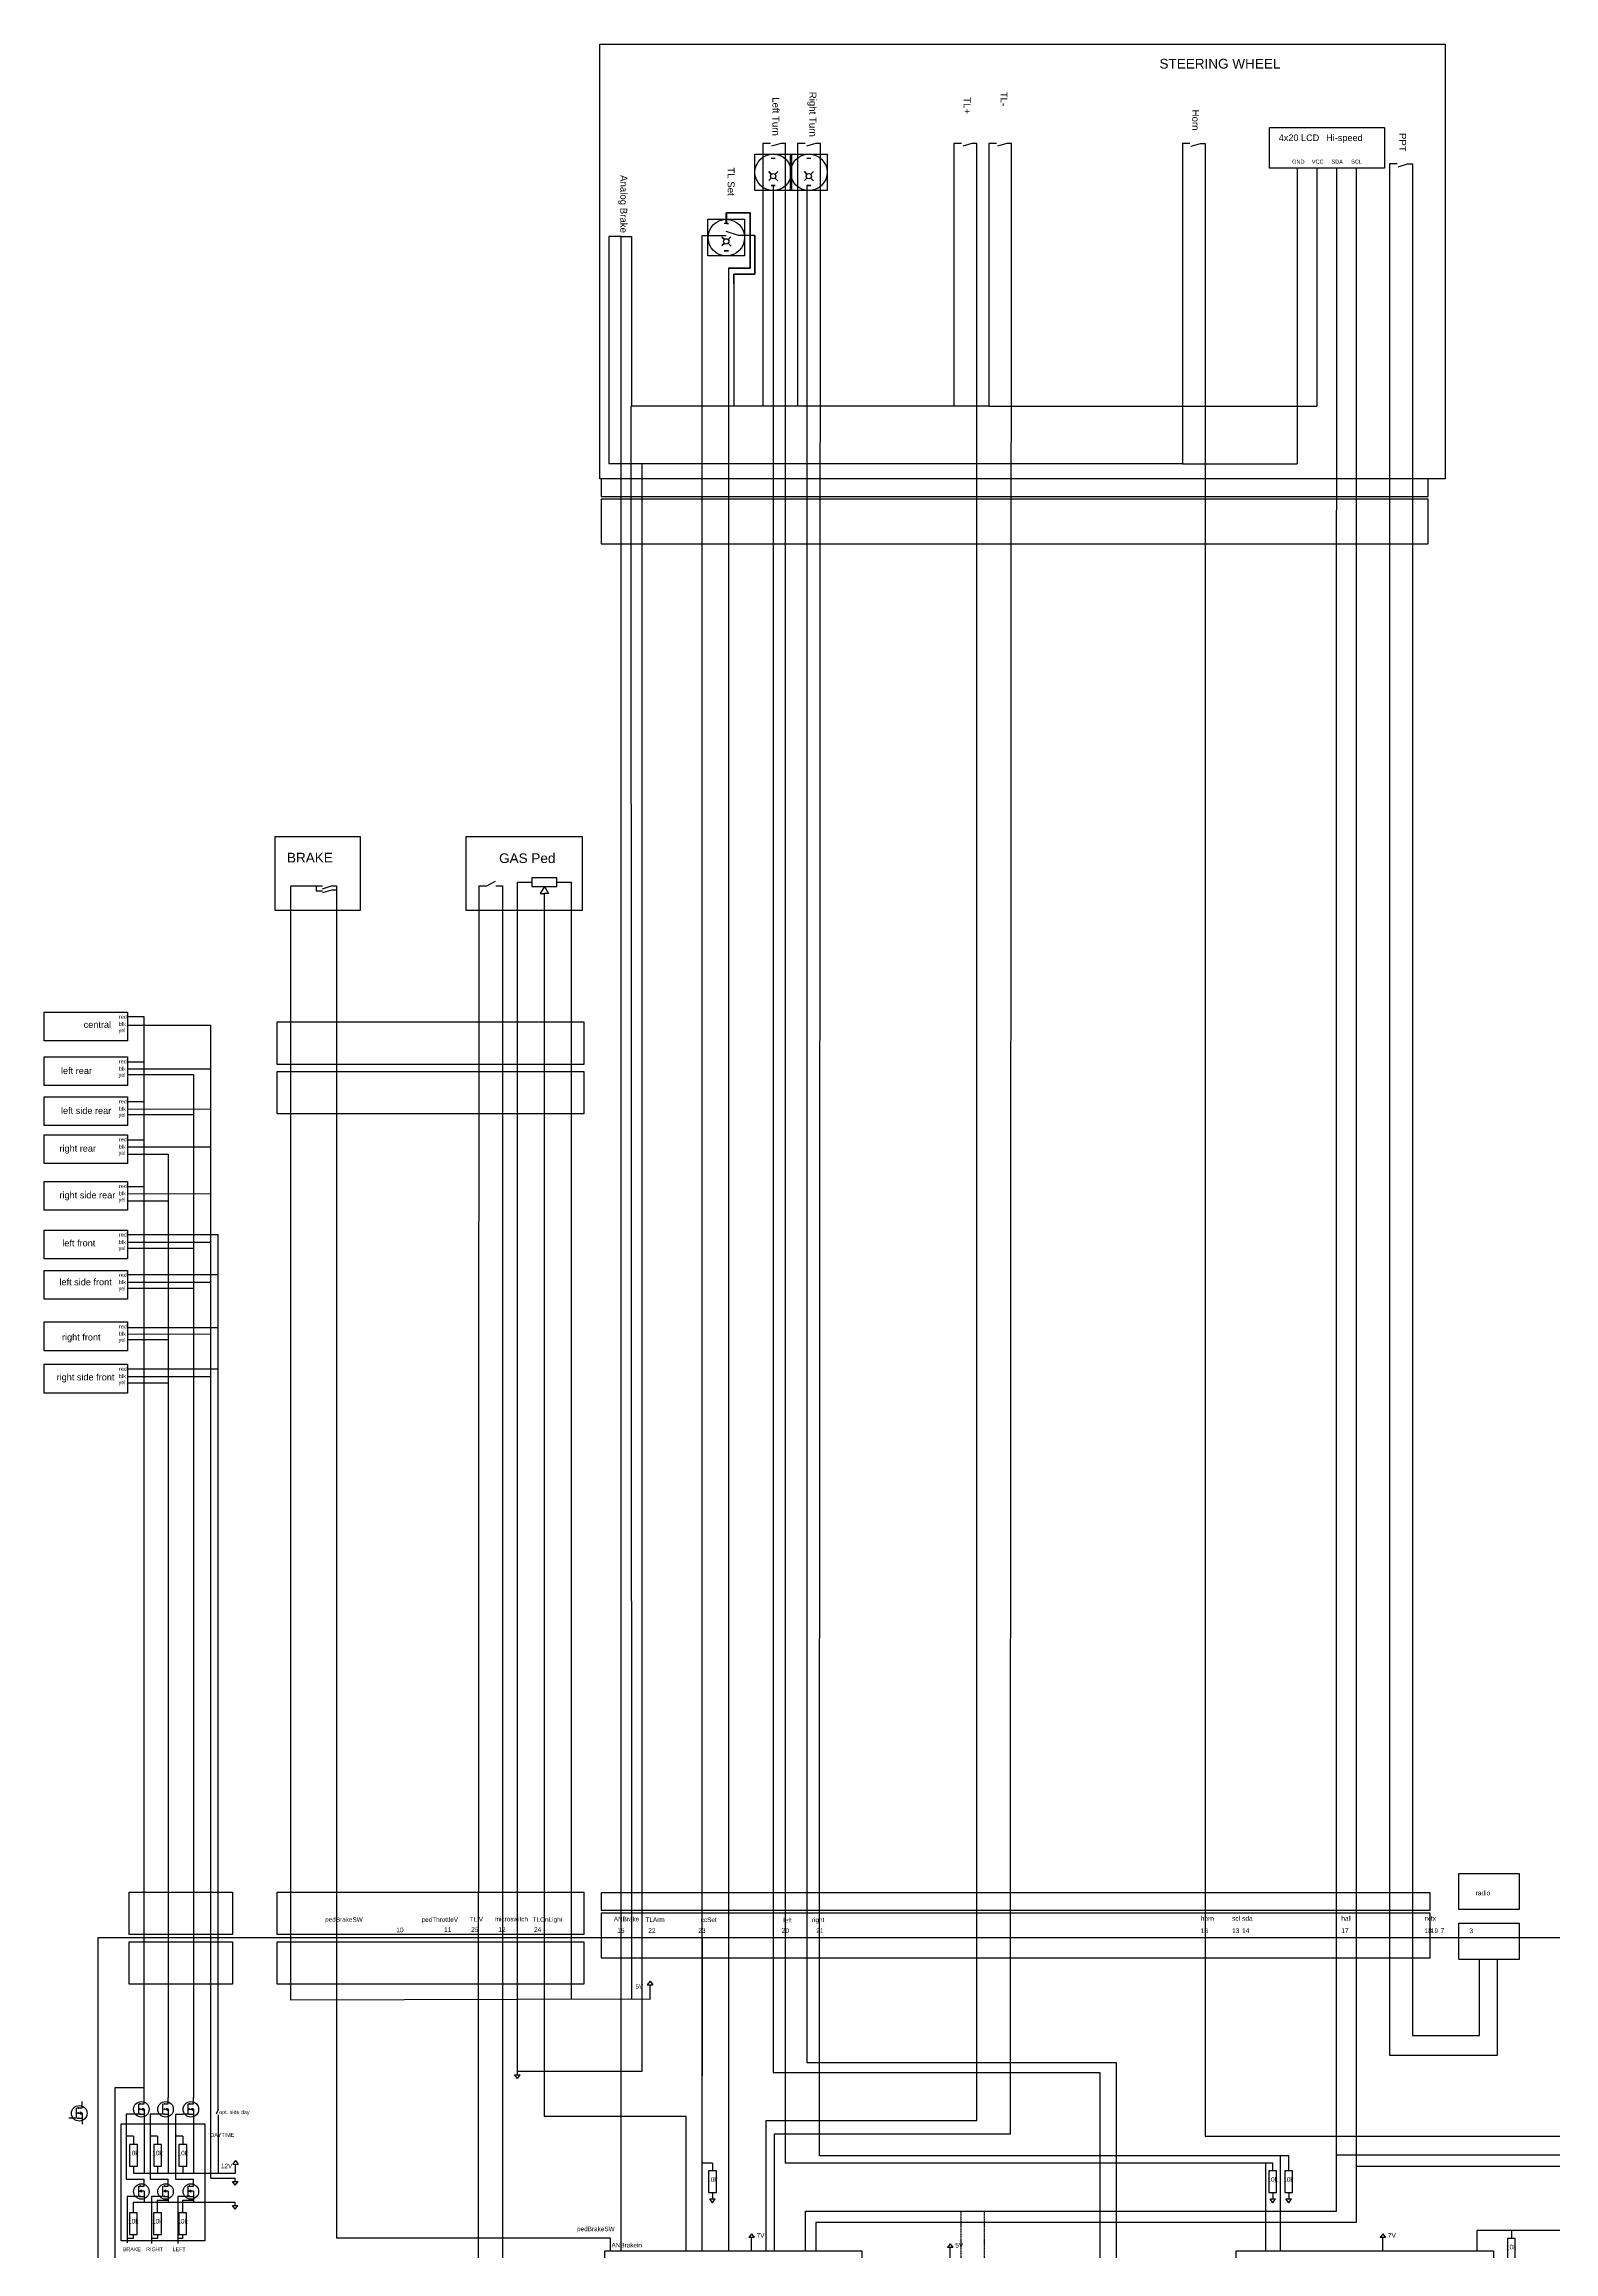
# Model space of a CAD drawing. Header units: inches. Extents: x -6006 to 28106, y 59 to 4778.
# Drawn here: x 13214 to 14580, y 2782 to 4778 of the extents above; entities that cross this region are included whole.
import ezdxf

# ---------------------------------------------------------------- set-up
doc = ezdxf.new("R2010")
doc.units = ezdxf.units.IN
doc.header["$MEASUREMENT"] = 0
doc.linetypes.add('DASHED2', pattern=[0.375, 0.25, -0.125])
doc.styles.get("Standard").update_dxf_attribs({"font": 'arial.ttf'})

msp = doc.modelspace()

# ---------------------------------------------------------------- linework, layer by layer
at = {"ltscale": 5}
for p, q in [((13875.1, 4674.5), (13871.3, 4674.5)), ((13907.4, 4674.5), (13903.6, 4674.5)), ((13875.1, 4649.9), (13871.3, 4649.9)), ((13907.4, 4649.9), (13903.6, 4649.9)), ((13832.7, 4615.5), (13828.8, 4615.5)), ((13830.8, 4615.5), (13830.8, 4625.2)), ((13830.8, 4625.2), (13852.4, 4625.2)), ((13852.4, 4625.2), (13852.4, 4575.2)), ((13832.7, 4590.9), (13828.8, 4590.9)), ((13852.4, 4575.2), (13832.9, 4575.2)), ((13832.9, 4575.2), (13832.9, 4561)), ((13837.6, 4569.8), (13837.6, 4561)), ((13818.3, 2826), (13815.8, 2829.4)), ((13815.8, 2829.4), (13820.7, 2829.4)), ((13818.3, 2826), (13820.7, 2829.4)), ((14325.2, 2826), (14322.7, 2829.4)), ((14322.7, 2829.4), (14327.6, 2829.4)), ((14325.2, 2826), (14327.6, 2829.4)), ((14339.6, 2826), (14337.1, 2829.4)), ((14337.1, 2829.4), (14342, 2829.4)), ((14339.6, 2826), (14342, 2829.4))]:
    msp.add_line(p, q, dxfattribs=at)
at = {"color": 1, "ltscale": 5}
for p, q in [((13871.5, 4660.1), (13869.2, 4662.5)), ((13871.5, 4656.7), (13869.3, 4654.6)), ((13877.3, 4662.6), (13874.9, 4660.1)), ((13874.9, 4656.7), (13877.5, 4654.1)), ((13903.8, 4660.1), (13901.5, 4662.5)), ((13903.8, 4656.7), (13901.6, 4654.6)), ((13909.6, 4662.6), (13907.2, 4660.1)), ((13907.2, 4656.7), (13909.8, 4654.1)), ((13829.1, 4601.1), (13826.7, 4603.4)), ((13829.1, 4597.7), (13826.9, 4595.6)), ((13834.9, 4603.6), (13832.5, 4601.1)), ((13832.5, 4597.7), (13835.1, 4595.1)), ((13856.7, 4604.8), (13841.9, 4604.8)), ((13856.7, 4604.8), (13856.7, 4569.8)), ((13856.7, 4569.8), (13837.6, 4569.8)), ((13761.8, 3026.2), (13759.3, 3022.9)), ((13759.3, 3022.9), (13764.3, 3022.9)), ((13761.8, 3026.2), (13764.3, 3022.9)), ((13386.9, 2864), (13384.4, 2860.7)), ((13384.4, 2860.7), (13389.3, 2860.6)), ((13386.9, 2864), (13389.3, 2860.6)), ((13853.6, 2797.7), (13851.1, 2794.4)), ((13853.6, 2797.7), (13856.1, 2794.4)), ((14424.8, 2797.7), (14422.4, 2794.4)), ((14424.8, 2797.7), (14427.3, 2794.4)), ((13856.1, 2794.4), (13851.1, 2794.4)), ((14033.3, 2788.7), (14030.8, 2785.4)), ((14035.8, 2785.4), (14030.8, 2785.4)), ((14033.3, 2788.7), (14035.8, 2785.4)), ((14427.3, 2794.4), (14422.4, 2794.4))]:
    msp.add_line(p, q, dxfattribs=at)
at = {"color": 3}
for p, q in [((14347.3, 4665.7), (14347.3, 4398.2)), ((13724.5, 4603.8), (13724.5, 4398.2)), ((13989.1, 4398.2), (13724.5, 4398.2)), ((13754.4, 4398.2), (13754.4, 2944.6)), ((14243.4, 4398.2), (14347.2, 4398.2)), ((13364.5, 2848.1), (13364.5, 3890.6)), ((13754.4, 2944.6), (13641.8, 2944.6)), ((13304.1, 2826.4), (13386.5, 2826.4))]:
    msp.add_line(p, q, dxfattribs=at)
at = {"color": 1}
for p, q in [((14365.1, 4665.7), (14365.1, 4450.4)), ((13745.4, 4450.4), (13745.4, 4603.8)), ((13841.9, 4604.8), (13830.8, 4608.5)), ((13856.7, 4604.8), (13841.9, 4604.8)), ((13856.7, 4569.8), (13856.7, 4604.8)), ((13837.6, 4561), (13837.6, 4569.8)), ((13837.6, 4569.8), (13856.7, 4569.8)), ((13837.6, 4561), (13837.6, 4450.4)), ((14068.3, 4450.4), (13744.8, 4450.4)), ((13745.4, 3009.9), (13744.8, 4450.4)), ((14068.3, 4450.4), (14365.1, 4450.4)), ((13289, 3701.3), (13371.2, 3701.3)), ((13371.2, 2910.3), (13371.2, 3701.3)), ((13371.2, 3664.9), (13289, 3664.9)), ((13289, 3617.3), (13371.2, 3617.3)), ((13371.2, 3579.8), (13289, 3579.8)), ((13761.9, 3009.8), (13761.8, 3022.9)), ((13761.9, 3009.8), (13745.4, 3009.9)), ((13304.1, 2900.8), (13304.1, 2852.6)), ((13326, 2900.8), (13326, 2852.6)), ((13348.9, 2900.8), (13348.9, 2852.6)), ((13371.2, 2905.5), (13371.2, 2852.6)), ((13294.4, 2859), (13294.4, 2852.6)), ((13316.1, 2859), (13316.1, 2852.6)), ((13339, 2859), (13339, 2852.6)), ((13386.8, 2852.6), (13386.8, 2860.6)), ((13294.4, 2852.6), (13358.5, 2852.6)), ((13358.5, 2852.6), (13358.5, 2852.6)), ((13358.5, 2852.6), (13371.2, 2852.6)), ((13371.2, 2852.6), (13386.8, 2852.6)), ((13853.6, 2782.4), (13853.6, 2794.4)), ((14033.3, 2773.4), (14033.3, 2785.4)), ((14424.8, 2782.4), (14424.8, 2794.4))]:
    msp.add_line(p, q, dxfattribs=at)
for p, q in [((14382.9, 4665.7), (14382.9, 4356.5)), ((14400.6, 4665.7), (14400.6, 4356.5)), ((13614.3, 4016.6), (13622.1, 4020.8)), ((13666.2, 4016.2), (13662.5, 4009.8)), ((13666.2, 4016.2), (13669.9, 4009.8)), ((13662.5, 4009.8), (13666.2, 4009.9)), ((13669.9, 4009.8), (13666.2, 4009.9)), ((13304.1, 3898.2), (13289, 3898.2)), ((13304.1, 2921.1), (13304.1, 3898.2)), ((13289, 3857.7), (13304.1, 3857.7)), ((13289, 3846.2), (13348.9, 3846.2)), ((13348.9, 3846.2), (13348.9, 2921.1)), ((13289, 3821.6), (13304.1, 3821.6)), ((13289, 3810), (13348.9, 3810)), ((13289, 3787.1), (13304.1, 3787.1)), ((13289, 3774.2), (13326, 3774.2)), ((13326, 3774.2), (13326, 2921.1)), ((13289, 3744.8), (13304.1, 3744.8)), ((13289, 3731.9), (13326, 3731.9)), ((13289, 3689.2), (13348.9, 3689.2)), ((13289, 3653), (13348.9, 3653)), ((13289, 3606.5), (13326, 3606.5)), ((13289, 3567.4), (13326, 3567.4)), ((13247.9, 2911.7), (13247.9, 2917.5)), ((13299, 2915.4), (13299, 2906)), ((13300.3, 2916), (13300.3, 2914.7)), ((13300.3, 2915.3), (13304.1, 2915.3)), ((13304.1, 2915.3), (13304.1, 2921.1)), ((13320.8, 2915.4), (13320.8, 2906)), ((13322.2, 2916), (13322.2, 2914.7)), ((13322.2, 2915.3), (13326, 2915.3)), ((13326, 2915.3), (13326, 2921.1)), ((13343.7, 2915.4), (13343.7, 2906)), ((13345, 2916), (13345, 2914.7)), ((13345, 2915.3), (13348.9, 2915.3)), ((13348.9, 2915.3), (13348.9, 2921.1)), ((13242.7, 2902.4), (13236.1, 2902.4)), ((13242.7, 2911.7), (13242.7, 2902.4)), ((13244.1, 2912.4), (13244.1, 2911)), ((13244.1, 2911.7), (13247.9, 2911.7)), ((13244.1, 2907.7), (13244.1, 2906.3)), ((13244.1, 2907), (13247.3, 2907)), ((13244.1, 2903.1), (13244.1, 2901.7)), ((13244.1, 2901.7), (13244.1, 2902.4)), ((13244.1, 2902.4), (13247.9, 2902.4)), ((13246.5, 2907), (13246.5, 2908)), ((13246.5, 2908), (13247.9, 2907)), ((13246.5, 2907), (13246.5, 2906)), ((13246.5, 2906), (13247.9, 2907)), ((13247.9, 2907), (13247.9, 2897.1)), ((13294.4, 2906), (13287.8, 2906)), ((13287.8, 2906), (13287.8, 2847.3)), ((13299, 2906), (13294.4, 2906)), ((13300.3, 2911.3), (13300.3, 2910)), ((13300.3, 2910.6), (13303.5, 2910.6)), ((13300.3, 2906.7), (13300.3, 2905.4)), ((13300.3, 2905.4), (13300.3, 2906)), ((13300.3, 2906), (13304.1, 2906)), ((13302.8, 2910.6), (13302.8, 2911.6)), ((13302.8, 2911.6), (13304.1, 2910.6)), ((13302.8, 2910.6), (13302.8, 2909.7)), ((13302.8, 2909.7), (13304.1, 2910.6)), ((13304.1, 2910.6), (13304.1, 2900.8)), ((13316.1, 2906), (13309.6, 2906)), ((13309.6, 2906), (13309.6, 2847.3)), ((13320.8, 2906), (13316.1, 2906)), ((13322.2, 2911.3), (13322.2, 2910)), ((13322.2, 2910.6), (13325.4, 2910.6)), ((13322.2, 2906.7), (13322.2, 2905.4)), ((13322.2, 2905.4), (13322.2, 2906)), ((13322.2, 2906), (13326, 2906)), ((13324.6, 2910.6), (13324.6, 2911.6)), ((13324.6, 2911.6), (13326, 2910.6)), ((13324.6, 2910.6), (13324.6, 2909.7)), ((13324.6, 2909.7), (13326, 2910.6)), ((13326, 2910.6), (13326, 2900.8)), ((13332.4, 2906), (13332.4, 2847.3)), ((13332.4, 2906), (13339, 2906)), ((13343.7, 2906), (13339, 2906)), ((13345, 2911.3), (13345, 2910)), ((13345, 2910.6), (13348.3, 2910.6)), ((13345, 2906.7), (13345, 2905.4)), ((13345, 2905.4), (13345, 2906)), ((13345, 2906), (13348.9, 2906)), ((13347.5, 2910.6), (13347.5, 2911.6)), ((13347.5, 2911.6), (13348.9, 2910.6)), ((13347.5, 2910.6), (13347.5, 2909.7)), ((13347.5, 2909.7), (13348.9, 2910.6)), ((13348.9, 2910.6), (13348.9, 2900.8)), ((13294.4, 2886), (13287.8, 2886)), ((13294.4, 2886), (13294.4, 2878.6)), ((13316.1, 2886), (13309.6, 2886)), ((13316.1, 2886), (13316.1, 2878.6)), ((13339, 2886), (13332.4, 2886)), ((13339, 2886), (13339, 2878.6)), ((13818.3, 2861.8), (13809.1, 2861.8)), ((13818.3, 2861.8), (13818.3, 2854.7)), ((14318.5, 2861.8), (14318.5, 2782.4)), ((14332, 2868.5), (14332, 2782.4)), ((13287.8, 2847.3), (13304.2, 2847.3)), ((13299, 2841), (13299, 2831.7)), ((13300.3, 2841.7), (13300.3, 2840.4)), ((13300.3, 2841), (13304.1, 2841)), ((13301.7, 2837.3), (13300.3, 2836.3)), ((13300.3, 2837), (13300.3, 2835.7)), ((13301.7, 2835.4), (13300.3, 2836.3)), ((13304.1, 2836.3), (13300.9, 2836.3)), ((13301.7, 2836.3), (13301.7, 2837.3)), ((13301.7, 2836.3), (13301.7, 2835.4)), ((13304.1, 2841), (13304.1, 2847.3)), ((13304.1, 2836.3), (13304.1, 2826.4)), ((13309.6, 2847.3), (13326, 2847.3)), ((13320.8, 2841), (13320.8, 2831.7)), ((13322.2, 2841.7), (13322.2, 2840.4)), ((13322.2, 2841), (13326, 2841)), ((13323.6, 2837.3), (13322.2, 2836.3)), ((13322.2, 2837), (13322.2, 2835.7)), ((13323.6, 2835.4), (13322.2, 2836.3)), ((13326, 2836.3), (13322.8, 2836.3)), ((13323.6, 2836.3), (13323.6, 2837.3)), ((13323.6, 2836.3), (13323.6, 2835.4)), ((13326, 2841), (13326, 2847.3)), ((13326, 2836.3), (13326, 2826.4)), ((13332.4, 2847.3), (13348.9, 2847.3)), ((13343.7, 2841), (13343.7, 2831.7)), ((13345, 2841.7), (13345, 2840.4)), ((13345, 2841), (13348.9, 2841)), ((13346.4, 2837.3), (13345, 2836.3)), ((13345, 2837), (13345, 2835.7)), ((13346.4, 2835.4), (13345, 2836.3)), ((13348.9, 2836.3), (13345.6, 2836.3)), ((13346.4, 2836.3), (13346.4, 2837.3)), ((13346.4, 2836.3), (13346.4, 2835.4)), ((13348.9, 2841), (13348.9, 2847.3)), ((13348.9, 2836.3), (13348.9, 2826.4)), ((13818.3, 2835.1), (13818.3, 2829.4)), ((14325.2, 2835.1), (14325.2, 2829.4)), ((14339.6, 2835.1), (14339.6, 2829.4)), ((13299, 2831.7), (13288.9, 2831.7)), ((13288.9, 2831.7), (13288.9, 2789.6)), ((13294.2, 2826.4), (13294.2, 2816.9)), ((13294.2, 2826.4), (13304.1, 2826.4)), ((13300.3, 2832.4), (13300.3, 2831)), ((13300.3, 2831), (13300.3, 2831.7)), ((13300.3, 2831.7), (13304.1, 2831.7)), ((13320.8, 2831.7), (13310.7, 2831.7)), ((13310.7, 2831.7), (13310.7, 2789.1)), ((13316, 2828.3), (13316, 2816.9)), ((13316, 2828.3), (13326, 2828.3)), ((13322.2, 2832.4), (13322.2, 2831)), ((13322.2, 2831), (13322.2, 2831.7)), ((13322.2, 2831.7), (13326, 2831.7)), ((13343.7, 2831.7), (13334.6, 2831.7)), ((13334.6, 2831.7), (13334.6, 2789.1)), ((13338.8, 2828.3), (13338.8, 2816.9)), ((13338.8, 2828.3), (13348.9, 2828.3)), ((13345, 2832.4), (13345, 2831)), ((13345, 2831), (13345, 2831.7)), ((13345, 2831.7), (13348.9, 2831.7)), ((13294.2, 2797.3), (13294.2, 2793.7)), ((13316.1, 2797.3), (13316.1, 2793.7)), ((13338.8, 2797.3), (13338.8, 2793.7)), ((14541.1, 2800.7), (14541.1, 2793.6)), ((13294.2, 2793.7), (13288.9, 2793.7)), ((13316.1, 2793.7), (13310.7, 2793.7)), ((13338.8, 2793.7), (13334.6, 2793.7))]:
    msp.add_line(p, q)
at = {"color": 7}
for p, q in [((13875.1, 4649.9), (13871.3, 4649.9)), ((13871.3, 4649.9), (13873.2, 4649.9)), ((13873.2, 4649.9), (13875.1, 4649.9)), ((13907.4, 4649.9), (13903.6, 4649.9)), ((13903.6, 4649.9), (13905.5, 4649.9)), ((13905.5, 4649.9), (13907.4, 4649.9)), ((13832.7, 4590.9), (13828.8, 4590.9)), ((13828.8, 4590.9), (13830.8, 4590.9)), ((13830.8, 4590.9), (13832.7, 4590.9)), ((13473.7, 4012.9), (13465.4, 4010.3)), ((13478.1, 4012.9), (13473.7, 4012.9)), ((13371.2, 2910.3), (13369.3, 2905.9))]:
    msp.add_line(p, q, dxfattribs=at)
at = {"color": 0}
for p, q in [((13873.2, 4649.9), (13873.2, 3006.3)), ((13903.6, 4649.9), (13903.6, 3005.9))]:
    msp.add_line(p, q, dxfattribs=at)
at = {"color": 7, "true_color": 0xffffff}
for q in [(13724.5, 4603.8), (13745.4, 4603.8)]:
    msp.add_line((13735.6, 4603.8), q, dxfattribs=at)
at = {"color": 3, "ltscale": 5}
for p, q in [((13641.8, 2938.3), (13639.3, 2941.6)), ((13639.3, 2941.6), (13644.3, 2941.6)), ((13641.8, 2938.3), (13639.3, 2941.6)), ((13639.3, 2941.6), (13644.3, 2941.6)), ((13641.8, 2938.3), (13644.3, 2941.6)), ((13641.8, 2938.3), (13644.3, 2941.6)), ((13386.6, 2841.8), (13384.2, 2845.2)), ((13384.2, 2845.2), (13389.1, 2845.2)), ((13386.6, 2841.8), (13384.2, 2845.2)), ((13384.2, 2845.2), (13389.1, 2845.2)), ((13386.6, 2841.8), (13389.1, 2845.2)), ((13386.6, 2841.8), (13389.1, 2845.2)), ((13386.5, 2820.2), (13384, 2823.5)), ((13384, 2823.5), (13388.9, 2823.5)), ((13386.5, 2820.2), (13388.9, 2823.5))]:
    msp.add_line(p, q, dxfattribs=at)
at = {"linetype": 'DASHED2'}
for p, q in [((14042.9, 2818.2), (14042.9, 2773.6)), ((14064.2, 2818.2), (14064.2, 2774))]:
    msp.add_line(p, q, dxfattribs=at)
at = {"color": 4}
for points in [[(14481.2, 4384.6), (13716.4, 4384.6), (13716.4, 4777.8), (14481.2, 4777.8)], [(13422.6, 4061.3), (13499.7, 4061.3), (13499.7, 3994.4), (13422.6, 3994.4)], [(13595.6, 4061.3), (13700.3, 4061.3), (13700.3, 3994.4), (13595.6, 3994.4)], [(13262.4, 3065.9), (16400.5, 3065.9), (16400.5, 1571.9), (13262.4, 1571.9)]]:
    msp.add_lwpolyline(points, close=True, dxfattribs=at)
at = {"color": 5}
msp.add_lwpolyline([(14322.3, 4702.5), (14426.2, 4702.5), (14426.2, 4665.7), (14322.3, 4665.7)], close=True, dxfattribs=at)
at = {"color": 1, "ltscale": 5}
for points in [[(13889.7, 4645.4), (13856.7, 4645.4), (13856.7, 4678.4), (13889.7, 4678.4)], [(13922, 4645.4), (13889, 4645.4), (13889, 4678.4), (13922, 4678.4)], [(13847.3, 4586.4), (13814.2, 4586.4), (13814.2, 4619.4), (13847.3, 4619.4)]]:
    msp.add_lwpolyline(points, close=True, dxfattribs=at)
at = {"color": 1}
for points in [[(13889.7, 4678.4), (13889.7, 4645.4), (13856.7, 4645.4), (13856.7, 4678.4), (13889.7, 4678.4)], [(13870.8, 4687.9), (13863.8, 4687.9), (13863.8, 4546.7), (13863.8, 4450.4)], [(13922, 4678.4), (13922, 4645.4), (13889, 4645.4), (13889, 4678.4), (13922, 4678.4)], [(13902.3, 4687.9), (13895.3, 4687.9), (13895.3, 4547.5), (13895.3, 4450.4)], [(14043.7, 4687.9), (14036.8, 4687.9), (14036.8, 4546.7), (14036.8, 4450.4)], [(14075.2, 4687.9), (14068.3, 4687.9), (14068.3, 4547.5), (14068.3, 4450.4)], [(13869.2, 4662.5), (13871.5, 4660.1)], [(13869.3, 4654.6), (13871.5, 4656.7)], [(13877.3, 4662.6), (13874.9, 4660.1)], [(13877.5, 4654.1), (13874.9, 4656.7)], [(13901.5, 4662.5), (13903.8, 4660.1)], [(13901.6, 4654.6), (13903.8, 4656.7)], [(13909.6, 4662.6), (13907.2, 4660.1)], [(13909.8, 4654.1), (13907.2, 4656.7)], [(13847.3, 4619.4), (13847.3, 4586.4), (13814.2, 4586.4), (13814.2, 4619.4), (13847.3, 4619.4)], [(13826.7, 4603.4), (13829.1, 4601.1)], [(13826.9, 4595.6), (13829.1, 4597.7)], [(13834.9, 4603.6), (13832.5, 4601.1)], [(13835.1, 4595.1), (13832.5, 4597.7)], [(13745.4, 3009.9), (13436.8, 3009), (13436.8, 4016.6), (13465.5, 4016.6)], [(13677.4, 4020.1), (13690.6, 4020.1), (13690.6, 3009.7), (13690.6, 3009.7)]]:
    msp.add_lwpolyline(points, dxfattribs=at)
at = {"color": 7}
for points in [[(13884.5, 2861.8), (13884.5, 3065.9), (13884.5, 4527.5), (13884.5, 4547.1), (13884.5, 4687.9), (13880.1, 4687.9), (13871.8, 4685.4)], [(13915.1, 2868.5), (13915.1, 3065.9), (13916, 4687.9), (13911.6, 4687.9), (13903.3, 4685.4)], [(14057.4, 2900), (14057.4, 3065.9), (14057.4, 4527.5), (14057.4, 4547.1), (14057.4, 4687.9), (14053, 4687.9), (14044.7, 4685.4)], [(14088, 2888), (14088, 3065.9), (14088.9, 4687.9), (14084.5, 4687.9), (14076.2, 4685.4)]]:
    msp.add_lwpolyline(points, dxfattribs=at)
at = {"color": 3}
for points in [[(14250.3, 4687.9), (14243.4, 4687.9), (14243.4, 4398.2), (14068.3, 4398.2), (13989.1, 4398.2)], [(13641.8, 2944.6), (13641.8, 4020.1), (13655, 4020.1)], [(13289, 3890.6), (13364.5, 3890.6)], [(13289, 3851.1), (13364.5, 3851.2)], [(13289, 3814.9), (13364.5, 3815)], [(13289, 3780.6), (13364.5, 3780.7)], [(13289, 3738.3), (13364.5, 3738.4)], [(13289, 3694.4), (13364.5, 3694.5)], [(13289, 3658.4), (13364.5, 3658.4)], [(13289, 3611.4), (13364.5, 3611.5)], [(13289, 3573), (13364.5, 3573.1)], [(13641.8, 2941.6), (13641.8, 2944.6)], [(13641.8, 2941.6), (13641.8, 2944.6)], [(13364.5, 2848.1), (13386.6, 2848.1)], [(13386.6, 2845.2), (13386.6, 2848.1)], [(13386.6, 2845.2), (13386.6, 2848.1)], [(13386.5, 2823.5), (13386.5, 2826.4)]]:
    msp.add_lwpolyline(points, dxfattribs=at)
for points in [[(14251.3, 4685.4), (14259.7, 4687.9), (14264.1, 4687.9), (14264.1, 4546.7), (14264.1, 2886.2), (14810.3, 2886.2), (14810.3, 2791.8), (14810.3, 2782.4)], [(14437.7, 4669.5), (14430.8, 4669.5), (14430.8, 2959.4), (14528.5, 2959.4), (14528.5, 3046)], [(14438.7, 4667), (14447.1, 4669.5), (14451.5, 4669.5), (14451.5, 2977.2), (14512.1, 2977.2), (14512.1, 3046)], [(13833, 2782.4), (13833, 2782.4), (13833, 2782.4), (13833, 2782.4), (13833, 2782.4), (13833, 4561), (13833, 4575.1), (13852.5, 4575.1), (13852.5, 4625.2), (13830.9, 4625.2), (13830.9, 4615.5), (13832.8, 4615.5), (13829, 4615.5)], [(13735.6, 2782.4), (13735.6, 3065.9), (13735.6, 4603.8)], [(13809.1, 2782.4), (13809.1, 3065.9), (13809.1, 2940.7), (13809.1, 4604.8), (13830.8, 4604.8)], [(13902.6, 2782.4), (13902.6, 2818.2), (14382.9, 2818.2), (14382.9, 4356.5)], [(14400.6, 4356.5), (14400.6, 2808), (13911.8, 2808), (13911.8, 2782.4)], [(13622.2, 4016.6), (13628.4, 4016.6), (13628.4, 2056.1), (13362.1, 2056.1)], [(13465.4, 4014.1), (13473.7, 4016.6), (13478.1, 4016.6), (13478.1, 2967.2), (13478.1, 2794.2), (13725.6, 2794.2), (13725.6, 2782.4)], [(13606.3, 2196.6), (13607.3, 4016.6), (13614.3, 4016.6)], [(13794.5, 2782.4), (13794.5, 2903.9), (13666.3, 2903.9), (13666.3, 2967.2), (13666.3, 4009.9)], [(14735.8, 3881.9), (14778.9, 3881.9), (14778.9, 2800.7), (14509.7, 2800.7), (14509.7, 2782.4)], [(13873.2, 3006.3), (13873.2, 2943.7), (14168.7, 2943.7), (14168.7, 2669.2), (14304.2, 2669.2), (14304.2, 2732.3)], [(13903.6, 3005.9), (13903.6, 2952.8), (14183.4, 2952.8), (14183.4, 2661.4), (14318.5, 2661.4), (14318.5, 2732.3)], [(13304.1, 2929.8), (13277.5, 2929.8), (13277.5, 2719.2), (13277.5, 2468.6), (13466.1, 2468.6), (13466.9, 2201)], [(14057.4, 2900), (13866.6, 2900), (13866.6, 2782.4)], [(14088, 2888), (13874.1, 2888), (13874.1, 2782.4)], [(14325.2, 2854.7), (14325.2, 2861.8), (13884.5, 2861.8)], [(14339.6, 2854.7), (14339.6, 2868.5), (13915.1, 2868.5)], [(14382.9, 2869.3), (15628.2, 2869.3)], [(14400.6, 2859.1), (15595.7, 2859.1)]]:
    msp.add_lwpolyline(points)
at = {"color": 6}
for points in [[(13717.5, 4368.9), (14465.7, 4368.9), (14465.7, 4384.6), (13717.5, 4384.6)], [(13717.5, 4326), (14465.7, 4326), (14465.7, 4366.3), (13717.5, 4366.3)], [(13424.5, 3893.7), (13702, 3893.7), (13702, 3855.3), (13424.5, 3855.3)], [(13424.5, 3848.9), (13702, 3848.9), (13702, 3810.5), (13424.5, 3810.5)], [(14493.4, 3091), (14493.4, 3123.7), (14548.1, 3123.7), (14548.1, 3091)], [(13290.6, 3106.8), (13384, 3106.8), (13384, 3068.4), (13290.6, 3068.4)], [(13424.5, 3106.8), (13702, 3106.8), (13702, 3068.4), (13424.5, 3068.4)], [(13717.5, 3090.4), (14467.7, 3090.4), (14467.7, 3106.1), (13717.5, 3106.1)], [(13717.5, 3047.5), (14467.7, 3047.5), (14467.7, 3087.8), (13717.5, 3087.8)], [(14493.4, 3046), (14493.4, 3078.7), (14548.1, 3078.7), (14548.1, 3046)], [(13290.6, 3062), (13384, 3062), (13384, 3023.6), (13290.6, 3023.6)], [(13424.5, 3062), (13702, 3062), (13702, 3023.6), (13424.5, 3023.6)]]:
    msp.add_lwpolyline(points, close=True, dxfattribs=at)
at = {"color": 7, "true_color": 0xffffff}
msp.add_lwpolyline([(13459.7, 4016.6), (13459.7, 4012.3), (13465.5, 4012.3)], dxfattribs=at)
for points in [[(13655, 4016.2), (13677.4, 4016.2), (13677.4, 4024), (13655, 4024)], [(13283.4, 2897.4), (13358.9, 2897.4), (13358.9, 2791.4), (13283.4, 2791.4)], [(13291, 2859), (13298.1, 2859), (13298.1, 2878.6), (13291, 2878.6)], [(13312.8, 2859), (13319.9, 2859), (13319.9, 2878.6), (13312.8, 2878.6)], [(13335.6, 2859), (13342.7, 2859), (13342.7, 2878.6), (13335.6, 2878.6)], [(13814.7, 2835.1), (13821.8, 2835.1), (13821.8, 2854.7), (13814.7, 2854.7)], [(14321.6, 2835.1), (14328.7, 2835.1), (14328.7, 2854.7), (14321.6, 2854.7)], [(14336, 2835.1), (14343.1, 2835.1), (14343.1, 2854.7), (14336, 2854.7)], [(13290.8, 2797.3), (13297.9, 2797.3), (13297.9, 2816.9), (13290.8, 2816.9)], [(13312.6, 2797.3), (13319.7, 2797.3), (13319.7, 2816.9), (13312.6, 2816.9)], [(13335.5, 2797.3), (13342.5, 2797.3), (13342.5, 2816.9), (13335.5, 2816.9)], [(13720.9, 2782.4), (13953.5, 2782.4), (13953.5, 2740.9), (13720.9, 2740.9)], [(14292.1, 2782.4), (14524.8, 2782.4), (14524.8, 2740.9), (14292.1, 2740.9)], [(14537.5, 2774), (14544.6, 2774), (14544.6, 2793.6), (14537.5, 2793.6)]]:
    msp.add_lwpolyline(points, close=True)
at = {"ltscale": 5}
for points in [[(13289, 3902.4), (13289, 3876.5), (13213.6, 3876.5), (13213.6, 3902.4)], [(13289, 3862.1), (13289, 3836.1), (13213.6, 3836.1), (13213.6, 3862.1)], [(13289, 3825.9), (13289, 3799.9), (13213.6, 3799.9), (13213.6, 3825.9)], [(13289, 3791.6), (13289, 3765.6), (13213.6, 3765.6), (13213.6, 3791.6)], [(13289, 3749.3), (13289, 3723.3), (13213.6, 3723.3), (13213.6, 3749.3)], [(13289, 3705.4), (13289, 3679.4), (13213.6, 3679.4), (13213.6, 3705.4)], [(13289, 3669), (13289, 3643.1), (13213.6, 3643.1), (13213.6, 3669)], [(13289, 3622.4), (13289, 3596.4), (13213.6, 3596.4), (13213.6, 3622.4)], [(13289, 3584.1), (13289, 3558.1), (13213.6, 3558.1), (13213.6, 3584.1)]]:
    msp.add_lwpolyline(points, close=True, dxfattribs=at)
at = {"color": 0}
for points in [[(13213.6, 3876.5), (13213.6, 3902.4), (13289, 3902.4), (13289, 3876.5), (13213.6, 3876.5)], [(13213.6, 3836.1), (13213.6, 3862.1), (13289, 3862.1), (13289, 3836.1), (13213.6, 3836.1)], [(13213.6, 3799.9), (13213.6, 3825.9), (13289, 3825.9), (13289, 3799.9), (13213.6, 3799.9)], [(13213.6, 3765.6), (13213.6, 3791.6), (13289, 3791.6), (13289, 3765.6), (13213.6, 3765.6)], [(13213.6, 3723.3), (13213.6, 3749.3), (13289, 3749.3), (13289, 3723.3), (13213.6, 3723.3)], [(13213.6, 3679.4), (13213.6, 3705.4), (13289, 3705.4), (13289, 3679.4), (13213.6, 3679.4)], [(13213.6, 3643.1), (13213.6, 3669), (13289, 3669), (13289, 3643.1), (13213.6, 3643.1)], [(13213.6, 3596.4), (13213.6, 3622.4), (13289, 3622.4), (13289, 3596.4), (13213.6, 3596.4)], [(13213.6, 3558.1), (13213.6, 3584.1), (13289, 3584.1), (13289, 3558.1), (13213.6, 3558.1)]]:
    msp.add_lwpolyline(points, dxfattribs=at)
at = {"ltscale": 5}
for centre in [(13873.2, 4661.9), (13905.5, 4661.9), (13830.8, 4602.9)]:
    msp.add_circle(centre, 16.5, dxfattribs=at)
at = {"color": 1, "ltscale": 5}
for centre in [(13873.2, 4658.4), (13905.5, 4658.4), (13830.8, 4599.4)]:
    msp.add_circle(centre, 2.4, dxfattribs=at)
at = {"color": 1}
for centre in [(13873.2, 4658.4), (13905.5, 4658.4), (13830.8, 4599.4)]:
    msp.add_circle(centre, 2.4, dxfattribs=at)
for centre in [(13301.6, 2910.4), (13323.5, 2910.4), (13346.4, 2910.4), (13245.4, 2906.8), (13301.6, 2836.1), (13323.5, 2836.1), (13346.4, 2836.1)]:
    msp.add_circle(centre, 7.02)

# ---------------------------------------------------------------- texts
for s, height, p in [('Right Turn', 6.24, (13906, 4734.7)), ('TL-', 6.24, (14078.9, 4734.7)), ('Left Turn', 6.24, (13872.6, 4729.8)), ('TL+', 6.24, (14045.6, 4729.8)), ('Horn', 6.24, (14252.3, 4718.6)), ('PPT', 6.24, (14439.6, 4697.5)), ('Analog Brake', 6.242, (13734.9, 4659.4)), ('TL Set', 6.24, (13832, 4666.4))]:
    msp.add_text(s, height=height, rotation=270).set_placement(p)
at = {"color": 7, "true_color": 0xffffff}
for s, height, p in [('4x20 LCD', 5.91, (14330.6, 4690.2)), ('Hi-speed', 5.91, (14373.5, 4690.2)), ('GND', 3.62, (14342.7, 4669.7)), ('VCC', 3.62, (14360.5, 4669.7)), ('SDA', 3.62, (14378.3, 4669.7)), ('SCL', 3.62, (14396.1, 4669.7))]:
    msp.add_text(s, height=height, dxfattribs=at).set_placement(p)
for s, height, p in [('central', 5.91, (13249.4, 3888.3)), ('blk', 3.47, (13281.4, 3890)), (' red', 3.47, (13280.1, 3896.6)), (' yel', 3.47, (13279.7, 3884.4)), ('left rear', 5.91, (13228.9, 3846.6)), ('blk', 3.47, (13281.4, 3849.6)), (' red', 3.47, (13280.1, 3856.2)), (' yel', 3.47, (13279.7, 3844.1)), ('left side rear', 5.913, (13228.9, 3810.5)), ('blk', 3.47, (13281.4, 3813.4)), (' red', 3.47, (13280.1, 3820.1)), (' yel', 3.47, (13279.7, 3807.9)), ('right rear', 5.91, (13227.5, 3776.4)), (' yel', 3.47, (13279.7, 3773.6)), ('blk', 3.47, (13281.4, 3779.1)), (' red', 3.47, (13280.1, 3785.8)), ('right side rear', 5.913, (13227.5, 3734.1)), (' yel', 3.47, (13279.7, 3731.3)), ('blk', 3.47, (13281.4, 3736.8)), (' red', 3.47, (13280.1, 3743.5)), ('left front', 5.91, (13230.1, 3690.7)), ('blk', 3.47, (13281.4, 3692.9)), (' red', 3.47, (13280.1, 3699.6)), (' yel', 3.47, (13279.7, 3687.4)), ('left side front', 5.913, (13227.5, 3655.5)), (' yel', 3.47, (13279.7, 3651)), ('blk', 3.47, (13281.4, 3656.6)), (' red', 3.47, (13280.1, 3663.2)), ('blk', 3.47, (13281.4, 3609.9)), (' red', 3.47, (13280.1, 3616.5)), ('right front', 5.913, (13229.8, 3605.6)), (' yel', 3.47, (13279.7, 3604.4)), ('right side front', 5.913, (13224.9, 3569.5)), ('blk', 3.47, (13281.4, 3571.6)), (' red', 3.47, (13280.1, 3578.2)), (' yel', 3.47, (13279.7, 3566.1)), ('radio', 4.26, (14508.7, 3103.9)), ('pedBrakeSW', 4.13, (13467.9, 3080)), ('10', 4.26, (13532.2, 3070.5)), ('pedThrottleV', 4.13, (13555.1, 3079.9)), ('11', 4.26, (13575.5, 3070.8)), ('TL V', 4.13, (13598.5, 3080.3)), ('25', 4.26, (13599.9, 3070.8)), ('microswitch', 4.13, (13621.3, 3080.4)), ('12', 4.26, (13624.5, 3070.8)), ('TLOnLight', 4.13, (13655.6, 3080)), ('24', 4.26, (13656.8, 3070.8)), ('ANBrake', 4.13, (13729, 3080.4)), ('TLArm', 4.13, (13757.7, 3079.8)), ('ccSet', 4.13, (13807.7, 3079.7)), ('left', 4.13, (13882.4, 3079.4)), ('right', 4.13, (13908.2, 3079.7)), ('horn', 4.26, (14260.1, 3080.9)), ('scl', 4.26, (14288.4, 3080.9)), ('sda', 4.26, (14297.4, 3080.9)), ('hall', 4.26, (14387.2, 3080.9)), ('rx', 4.26, (14462.5, 3080.9)), ('tx', 4.26, (14468.2, 3080.9)), ('15', 4.26, (13732.1, 3069.9)), ('22', 4.26, (13760.2, 3069.9)), ('23', 4.26, (13805.4, 3069.9)), ('20', 4.26, (13880.9, 3069.9)), ('21', 4.26, (13912.2, 3069.8)), ('16', 4.26, (14260.1, 3069.8)), ('13', 4.26, (14288.4, 3069.8)), ('14', 4.26, (14297.4, 3069.8)), ('17', 4.26, (14387.2, 3069.8)), ('18', 4.26, (14462.5, 3069.8)), ('19', 4.26, (14468.2, 3069.8)), ('7', 4.26, (14477, 3069.8)), ('3', 4.26, (14503.1, 3069.8)), ('opt. side day', 3.473, (13372, 2906.1)), ('DAYTIME', 3.47, (13364.1, 2885.5)), ('10k', 4.13, (13289.7, 2868.8)), ('10k', 4.13, (13311.5, 2868.8)), ('10k', 4.13, (13334.4, 2868.8)), ('10k', 4.13, (13813.5, 2844.9)), ('10k', 4.13, (14320.4, 2844.9)), ('10k', 4.13, (14334.7, 2844.9)), ('10k', 4.13, (13289.6, 2807.1)), ('10k', 4.13, (13311.3, 2807.1)), ('10k', 4.13, (13334.2, 2807.1)), ('pedBrakeSW', 4.13, (13695.8, 2800.2)), ('BRAKE', 3.47, (13284.8, 2782.1)), ('RIGHT', 3.47, (13306, 2782.1)), (' LEFT', 3.47, (13328.5, 2782.1)), ('ANBrakein', 4.13, (13726.9, 2785.5)), ('10k', 4.13, (14536.2, 2783.8))]:
    msp.add_text(s, height=height).set_placement(p)
at = {"color": 1}
for s, p in [('5V', (13748.6, 3019.4)), ('12V', (13373.6, 2857.2))]:
    msp.add_text(s, height=4.13, rotation=359.6073, dxfattribs=at).set_placement(p)
for s, p in [('7V', (13858.3, 2794.4)), ('7V', (14429.5, 2794.4)), ('5V', (14038, 2785.4))]:
    msp.add_text(s, height=4.13, dxfattribs=at).set_placement(p)
at = {"attachment_point": 3}
for s, insert, char_height in [('STEERING WHEEL', (14332.1, 4764.5), 8.755), ('BRAKE', (13474.8, 4046.6), 8.75), ('GAS Ped', (13676.2, 4046.1), 8.75)]:
    msp.add_mtext_dynamic_manual_height_columns(s, width=149.565, gutter_width=43.8, heights=[0], dxfattribs=dict(at, insert=insert, char_height=char_height))

doc.saveas('drawing.dxf')
